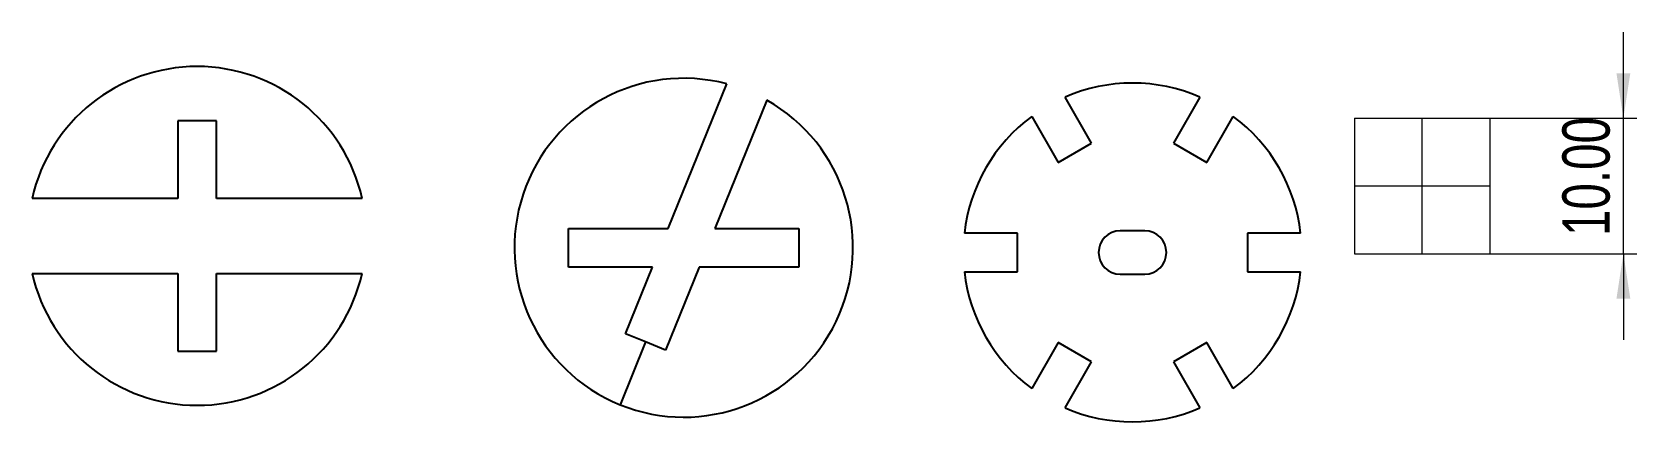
# Model space of a CAD drawing. Header units: millimetres. Extents: x 12 to 131, y 174 to 203.
import ezdxf

# ---------------------------------------------------------------- set-up
doc = ezdxf.new("R2010")
doc.units = ezdxf.units.MM
doc.header["$PDSIZE"] = -1
doc.linetypes.add('CENTERX2', pattern=[20.32, 12.7, -2.54, 2.54, -2.54])
doc.styles.add('SLDTEXTSTYLE0', font='TXT', dxfattribs={"width": 0.75})
doc.dimstyles.new('SLDDIMSTYLE0', dxfattribs={"dimtxt": 3.5, "dimasz": 3.302, "dimexe": 0, "dimexo": 0.0625, "dimgap": 0.875, "dimtad": 1, "dimrnd": 1e-09, "dimzin": 4, "dimdsep": 46, "dimtxsty": 'SLDTEXTSTYLE0', "dimsah": 1, "dimcen": 0.09, "dimadec": 0, "dimazin": 1, "dimtfac": 1, "dimtmove": 0, "dimatfit": 0, "dimfxl": 1, "dimfrac": 2, "dimtolj": 1, "dimtzin": 12, "dimarcsym": 0})

# ---------------------------------------------------------------- blocks, each defined once
blk = doc.blocks.new('_D')
at = {"color": 7, "linetype": 'Continuous', "lineweight": 18}
for p, q in [((129.91, 196.37), (129.91, 202.72)), ((116.04, 196.37), (130.91, 196.37)), ((129.91, 186.37), (129.91, 196.37)), ((116.04, 186.37), (130.91, 186.37)), ((129.91, 186.37), (129.91, 180.02))]:
    blk.add_line(p, q, dxfattribs=at)
for points in [[(129.91, 196.37), (130.42, 199.67), (129.4, 199.67)], [(129.91, 186.37), (129.4, 183.06), (130.42, 183.06)]]:
    blk.add_solid(points, dxfattribs=at)
at = {"color": 7, "linetype": 'Continuous', "lineweight": 18, "insert": (125.4, 187.67), "char_height": 3.5, "attachment_point": 1, "rotation": 90, "style": 'SLDTEXTSTYLE0'}
blk.add_mtext('10.00', dxfattribs=at)

msp = doc.modelspace()

# ---------------------------------------------------------------- linework, layer by layer
at = {"color": 7, "linetype": 'Continuous', "lineweight": 25}
for p, q in [((59.369, 188.233), (63.699, 198.896)), ((90.643, 194.533), (88.684, 197.926)), ((98.634, 197.926), (96.675, 194.533)), ((66.664, 197.692), (62.823, 188.233)), ((26.01, 196.18), (23.16, 196.18)), ((23.16, 196.18), (23.16, 190.451)), ((26.01, 190.451), (26.01, 196.18)), ((86.216, 196.501), (88.175, 193.108)), ((99.143, 193.108), (101.102, 196.501)), ((88.175, 193.108), (90.643, 194.533)), ((96.675, 194.533), (99.143, 193.108)), ((23.16, 190.451), (12.396, 190.451)), ((36.774, 190.451), (26.01, 190.451)), ((52.017, 188.233), (59.369, 188.233)), ((52.017, 185.383), (52.017, 188.233)), ((62.823, 188.233), (69.017, 188.233)), ((69.017, 188.233), (69.017, 185.383)), ((85.159, 187.884), (81.241, 187.884)), ((85.159, 185.034), (85.159, 187.884)), ((94.565, 188.059), (92.754, 188.059)), ((106.078, 187.884), (102.159, 187.884)), ((102.159, 187.884), (102.159, 185.034)), ((12.396, 184.909), (23.16, 184.909)), ((23.16, 184.909), (23.16, 179.18)), ((26.01, 184.909), (36.774, 184.909)), ((26.01, 179.18), (26.01, 184.909)), ((58.212, 185.383), (52.017, 185.383)), ((56.213, 180.461), (58.212, 185.383)), ((61.666, 185.383), (59.178, 179.257)), ((69.017, 185.383), (61.666, 185.383)), ((81.241, 185.034), (85.159, 185.034)), ((102.159, 185.034), (106.078, 185.034)), ((92.754, 184.859), (94.565, 184.859)), ((57.696, 179.859), (56.213, 180.461)), ((23.16, 179.18), (26.01, 179.18)), ((57.696, 179.859), (55.815, 175.226)), ((59.178, 179.257), (57.696, 179.859)), ((88.175, 179.81), (86.216, 176.417)), ((90.643, 178.385), (88.175, 179.81)), ((99.143, 179.81), (96.675, 178.385)), ((101.102, 176.417), (99.143, 179.81)), ((88.684, 174.992), (90.643, 178.385)), ((96.675, 178.385), (98.634, 174.992))]:
    msp.add_line(p, q, dxfattribs=at)
at = {"color": 7, "linetype": 'Continuous', "lineweight": 18}
for p, q in [((110.044, 196.367), (120.044, 196.367)), ((110.044, 196.367), (110.044, 186.367)), ((120.044, 196.367), (120.044, 186.367)), ((110.044, 186.367), (120.044, 186.367))]:
    msp.add_line(p, q, dxfattribs=at)
at = {"color": 7, "linetype": 'CENTERX2', "lineweight": 18}
for p, q in [((115.044, 186.367), (115.044, 196.367)), ((110.044, 191.367), (120.044, 191.367))]:
    msp.add_line(p, q, dxfattribs=at)
at = {"color": 7, "linetype": 'Continuous', "lineweight": 25}
for centre, radius, start, end in [((24.585, 187.68), 12.5, 12.80905, 167.19095), ((60.517, 186.808), 12.5, 75.25404, 247.9), ((93.659, 186.459), 12.5, 66.54595, 113.45405), ((60.517, 186.808), 12.5, 247.9, 60.54596), ((93.659, 186.459), 12.5, 126.54595, 173.45405), ((93.659, 186.459), 12.5, 6.54595, 53.45405), ((92.754, 186.459), 1.6, 90, 270), ((94.565, 186.459), 1.6, 270, 90), ((24.585, 187.68), 12.5, 192.80905, 347.19095), ((93.659, 186.459), 12.5, 186.54595, 233.45405), ((93.659, 186.459), 12.5, 306.54595, 353.45405), ((93.659, 186.459), 12.5, 246.54595, 293.45405)]:
    msp.add_arc(centre, radius, start, end, dxfattribs=at)
at = {"color": 7, "linetype": 'Continuous', "lineweight": 0}
msp.add_point((115.044, 191.367), dxfattribs=at)

# ---------------------------------------------------------------- dimensions: what is measured, and where the dimension line sits
at = {"color": 7, "linetype": 'Continuous', "lineweight": 18}
dim = msp.add_linear_dim(base=(129.909, 196.367), p1=(115.044, 186.367), p2=(115.044, 196.367), angle=90, dimstyle='SLDDIMSTYLE0', dxfattribs=at)
dim.commit()
dim.dimension.update_dxf_attribs({"geometry": '_D', "text_midpoint": (129.909, 193.484), "dimtype": 160})

doc.saveas('drawing.dxf')
